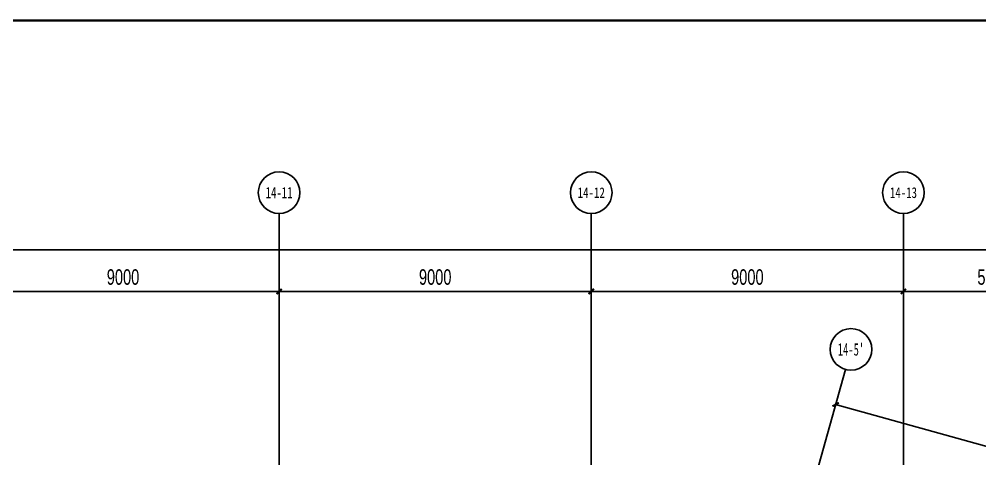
# Model space of a CAD drawing. Extents: x -409435 to 356702, y -107829 to 330904.
# Drawn here: x 78907 to 106601, y 138555 to 151238 of the extents above; entities that cross this region are included whole.
import ezdxf
from ezdxf.enums import TextEntityAlignment as Align
from ezdxf.xclip import XClip

# ---------------------------------------------------------------- set-up
doc = ezdxf.new("R2010")
doc.units = 0
doc.header["$LTSCALE"] = 1000
doc.header["$MEASUREMENT"] = 0
doc.header["$XCLIPFRAME"] = 0
doc.linetypes.add('104-14# 核心筒$0$DOTE', pattern=[2.42, 2, -0.2, 0.02, -0.2])
for name, color, linetype in [('104-14# 核心筒$0$01-标注_轴线坐标', 132, 'Continuous'), ('104-14# 核心筒$0$02-TEXT_轴号', 7, 'Continuous'), ('104-14# 核心筒$0$A_AXIS-轴线', 36, '104-14# 核心筒$0$DOTE'), ('104-14# 核心筒$0$AXIS_TEXT', 7, 'Continuous'), ('AXIS_TEXT', 7, 'Continuous')]:
    doc.layers.add(name, color=color, linetype=linetype)
doc.styles.add('104-14# 核心筒$0$_TCH_AXIS', font='STXIHEI_0.TTF', dxfattribs={"width": 0.8})
doc.styles.add('104-14# 核心筒$0$_TCH_DIM_T3', font='ros.shx', dxfattribs={"width": 0.705882, "bigfont": 'jd.shx'})
doc.styles.add('COMPLEX', font='COMPLEX')
doc.dimstyles.new('104-14# 核心筒$0$_TCH_ARCH&&150', dxfattribs={"dimtxt": 446.25, "dimasz": 150, "dimexe": 375, "dimexo": 450, "dimgap": 189.375, "dimtad": 1, "dimdec": 0, "dimzin": 0, "dimdsep": 46, "dimtxsty": '104-14# 核心筒$0$_TCH_DIM_T3', "dimblk": '104-14# 核心筒$0$_ArchTick', "dimcen": 0.09, "dimclrt": 7, "dimazin": 2, "dimtfac": 1, "dimtdec": 0, "dimtix": 1, "dimtmove": 2, "dimatfit": 3, "dimfxl": 0, "dimtolj": 1, "dimtzin": 0, "dimarcsym": 0})

# ---------------------------------------------------------------- blocks, each defined once
blk = doc.blocks.new('图框-A1+1-4')
at = {"const_width": 0.5}
blk.add_lwpolyline([(976, 584), (25, 584), (25, 10), (976, 10)], close=True, dxfattribs=at)
blk = doc.blocks.new('_AXISO')
blk.add_circle((0, 0), 0.5)
at = {"layer": 'AXIS_TEXT', "style": 'COMPLEX', "width": 1.041667}
blk.add_attdef('A', text='', height=0.56, dxfattribs=at).set_placement((-0.25, -0.28), (0.25, -0.28), align=Align.FIT)
blk = doc.blocks.new('104-14# 核心筒$0$_ArchTick')
at = {"color": 0, "linetype": 'ByBlock', "const_width": 0.4}
blk.add_lwpolyline([(-0.5, -0.5), (0.5, 0.5)], dxfattribs=at)
blk = doc.blocks.new('*D2724')
at = {"layer": '104-14# 核心筒$0$01-标注_轴线坐标', "color": 0, "lineweight": -2, "transparency": 16777216}
for p, q in [((-6010, 140084), (-6010, 144959)), ((120742, 140084), (120742, 144959)), ((-6010, 144584), (120742, 144584))]:
    blk.add_line(p, q, dxfattribs=at)
at = {"layer": 'Defpoints', "color": 0, "transparency": 16777216}
for p in [(120742, 144584), (-6010, 139634), (120742, 139634)]:
    blk.add_point(p, dxfattribs=at)
at = {"layer": '104-14# 核心筒$0$01-标注_轴线坐标', "color": 0, "lineweight": -2, "transparency": 16777216, "xscale": 150, "yscale": 150, "zscale": 150, "rotation": 180}
blk.add_blockref('104-14# 核心筒$0$_ArchTick', (-6010, 144584), dxfattribs=at)
at = {"layer": '104-14# 核心筒$0$01-标注_轴线坐标', "color": 0, "lineweight": -2, "transparency": 16777216, "xscale": 150, "yscale": 150, "zscale": 150}
blk.add_blockref('104-14# 核心筒$0$_ArchTick', (120742, 144584), dxfattribs=at)
at = {"layer": '104-14# 核心筒$0$01-标注_轴线坐标', "color": 7, "transparency": 16777216, "insert": (57366, 144996), "char_height": 446.2, "attachment_point": 5, "style": '104-14# 核心筒$0$_TCH_DIM_T3'}
blk.add_mtext('\\A1;126752', dxfattribs=at)
blk = doc.blocks.new('*D2735')
at = {"layer": '104-14# 核心筒$0$01-标注_轴线坐标', "color": 0, "lineweight": -2, "transparency": 16777216}
for p, q in [((77400, 140084), (77400, 143759)), ((86400, 140084), (86400, 143759)), ((77400, 143384), (86400, 143384))]:
    blk.add_line(p, q, dxfattribs=at)
at = {"layer": 'Defpoints', "color": 0, "transparency": 16777216}
for p in [(86400, 143384), (77400, 139634), (86400, 139634)]:
    blk.add_point(p, dxfattribs=at)
at = {"layer": '104-14# 核心筒$0$01-标注_轴线坐标', "color": 0, "lineweight": -2, "transparency": 16777216, "xscale": 150, "yscale": 150, "zscale": 150, "rotation": 180}
blk.add_blockref('104-14# 核心筒$0$_ArchTick', (77400, 143384), dxfattribs=at)
at = {"layer": '104-14# 核心筒$0$01-标注_轴线坐标', "color": 0, "lineweight": -2, "transparency": 16777216, "xscale": 150, "yscale": 150, "zscale": 150}
blk.add_blockref('104-14# 核心筒$0$_ArchTick', (86400, 143384), dxfattribs=at)
at = {"layer": '104-14# 核心筒$0$01-标注_轴线坐标', "color": 7, "transparency": 16777216, "insert": (81900, 143796), "char_height": 446.2, "attachment_point": 5, "style": '104-14# 核心筒$0$_TCH_DIM_T3'}
blk.add_mtext('\\A1;9000', dxfattribs=at)
blk = doc.blocks.new('*D2736')
at = {"layer": '104-14# 核心筒$0$01-标注_轴线坐标', "color": 0, "lineweight": -2, "transparency": 16777216}
for p, q in [((86400, 140084), (86400, 143759)), ((95400, 140084), (95400, 143759)), ((86400, 143384), (95400, 143384))]:
    blk.add_line(p, q, dxfattribs=at)
at = {"layer": 'Defpoints', "color": 0, "transparency": 16777216}
for p in [(95400, 143384), (86400, 139634), (95400, 139634)]:
    blk.add_point(p, dxfattribs=at)
at = {"layer": '104-14# 核心筒$0$01-标注_轴线坐标', "color": 0, "lineweight": -2, "transparency": 16777216, "xscale": 150, "yscale": 150, "zscale": 150, "rotation": 180}
blk.add_blockref('104-14# 核心筒$0$_ArchTick', (86400, 143384), dxfattribs=at)
at = {"layer": '104-14# 核心筒$0$01-标注_轴线坐标', "color": 0, "lineweight": -2, "transparency": 16777216, "xscale": 150, "yscale": 150, "zscale": 150}
blk.add_blockref('104-14# 核心筒$0$_ArchTick', (95400, 143384), dxfattribs=at)
at = {"layer": '104-14# 核心筒$0$01-标注_轴线坐标', "color": 7, "transparency": 16777216, "insert": (90900, 143796), "char_height": 446.2, "attachment_point": 5, "style": '104-14# 核心筒$0$_TCH_DIM_T3'}
blk.add_mtext('\\A1;9000', dxfattribs=at)
blk = doc.blocks.new('*D2737')
at = {"layer": '104-14# 核心筒$0$01-标注_轴线坐标', "color": 0, "lineweight": -2, "transparency": 16777216}
for p, q in [((95400, 140084), (95400, 143759)), ((104400, 140084), (104400, 143759)), ((95400, 143384), (104400, 143384))]:
    blk.add_line(p, q, dxfattribs=at)
at = {"layer": 'Defpoints', "color": 0, "transparency": 16777216}
for p in [(104400, 143384), (95400, 139634), (104400, 139634)]:
    blk.add_point(p, dxfattribs=at)
at = {"layer": '104-14# 核心筒$0$01-标注_轴线坐标', "color": 0, "lineweight": -2, "transparency": 16777216, "xscale": 150, "yscale": 150, "zscale": 150, "rotation": 180}
blk.add_blockref('104-14# 核心筒$0$_ArchTick', (95400, 143384), dxfattribs=at)
at = {"layer": '104-14# 核心筒$0$01-标注_轴线坐标', "color": 0, "lineweight": -2, "transparency": 16777216, "xscale": 150, "yscale": 150, "zscale": 150}
blk.add_blockref('104-14# 核心筒$0$_ArchTick', (104400, 143384), dxfattribs=at)
at = {"layer": '104-14# 核心筒$0$01-标注_轴线坐标', "color": 7, "transparency": 16777216, "insert": (99900, 143796), "char_height": 446.2, "attachment_point": 5, "style": '104-14# 核心筒$0$_TCH_DIM_T3'}
blk.add_mtext('\\A1;9000', dxfattribs=at)
blk = doc.blocks.new('*D2738')
at = {"layer": '104-14# 核心筒$0$01-标注_轴线坐标', "color": 0, "lineweight": -2, "transparency": 16777216}
for p, q in [((104400, 140084), (104400, 143759)), ((109600, 140084), (109600, 143759)), ((104400, 143384), (109600, 143384))]:
    blk.add_line(p, q, dxfattribs=at)
at = {"layer": 'Defpoints', "color": 0, "transparency": 16777216}
for p in [(109600, 143384), (104400, 139634), (109600, 139634)]:
    blk.add_point(p, dxfattribs=at)
at = {"layer": '104-14# 核心筒$0$01-标注_轴线坐标', "color": 0, "lineweight": -2, "transparency": 16777216, "xscale": 150, "yscale": 150, "zscale": 150, "rotation": 180}
blk.add_blockref('104-14# 核心筒$0$_ArchTick', (104400, 143384), dxfattribs=at)
at = {"layer": '104-14# 核心筒$0$01-标注_轴线坐标', "color": 0, "lineweight": -2, "transparency": 16777216, "xscale": 150, "yscale": 150, "zscale": 150}
blk.add_blockref('104-14# 核心筒$0$_ArchTick', (109600, 143384), dxfattribs=at)
at = {"layer": '104-14# 核心筒$0$01-标注_轴线坐标', "color": 7, "transparency": 16777216, "insert": (107000, 143796), "char_height": 446.2, "attachment_point": 5, "style": '104-14# 核心筒$0$_TCH_DIM_T3'}
blk.add_mtext('\\A1;5200', dxfattribs=at)
blk = doc.blocks.new('*D2762')
at = {"layer": '104-14# 核心筒$0$01-标注_轴线坐标', "color": 0, "lineweight": -2, "transparency": 16777216}
for p, q in [((101239, 135785), (102545, 140481)), ((102445, 140120), (111844, 137505)), ((110638, 133169), (111944, 137866))]:
    blk.add_line(p, q, dxfattribs=at)
at = {"layer": 'Defpoints', "color": 0, "transparency": 16777216}
for p in [(111844, 137505), (101118, 135351), (110517, 132736)]:
    blk.add_point(p, dxfattribs=at)
at = {"layer": '104-14# 核心筒$0$01-标注_轴线坐标', "color": 0, "lineweight": -2, "transparency": 16777216, "xscale": 150, "yscale": 150, "zscale": 150}
for p, rotation in [((102445, 140120), 164.451897364515), ((111844, 137505), 344.451897364515)]:
    blk.add_blockref('104-14# 核心筒$0$_ArchTick', p, dxfattribs=dict(at, rotation=rotation))
at = {"layer": '104-14# 核心筒$0$01-标注_轴线坐标', "color": 7, "transparency": 16777216, "insert": (107255, 139210), "char_height": 446.2, "attachment_point": 5, "rotation": 344.4519, "style": '104-14# 核心筒$0$_TCH_DIM_T3'}
blk.add_mtext('\\A1;9756', dxfattribs=at)
blk = doc.blocks.new('104-14# 核心筒')
at = {"layer": '104-14# 核心筒$0$01-标注_轴线坐标'}
for p, q in [((86400, 139633.6), (86400, 145633.6)), ((95400, 139633.6), (95400, 145633.6)), ((104400, 139633.6), (104400, 145633.6)), ((101118.5, 135353.2), (102726.8, 141133.7))]:
    blk.add_line(p, q, dxfattribs=at)
blk.add_circle((102887.6, 141711.7), 600, dxfattribs=at)
at = {"layer": '104-14# 核心筒$0$A_AXIS-轴线'}
for p, q in [((86400, 139633.6), (86400, 80554.9)), ((95400, 139633.6), (95400, 80554.9)), ((104400, 139633.6), (104400, 80554.9))]:
    blk.add_line(p, q, dxfattribs=at)
at = {"layer": '104-14# 核心筒$0$01-标注_轴线坐标'}
ref = blk.add_blockref('_AXISO', (86400, 146233.6), dxfattribs=dict(at, xscale=1200, yscale=1200, zscale=1200))
ref.add_attrib('A', '14-11', dxfattribs={"layer": '104-14# 核心筒$0$AXIS_TEXT', "height": 326.86, "style": '104-14# 核心筒$0$_TCH_AXIS', "width": 0.867563}).set_placement((86013.1, 146070.2), (86786.9, 146070.2), align=Align.FIT)
ref = blk.add_blockref('_AXISO', (95400, 146233.6), dxfattribs=dict(at, xscale=1200, yscale=1200, zscale=1200))
ref.add_attrib('A', '14-12', dxfattribs={"layer": '104-14# 核心筒$0$AXIS_TEXT', "height": 303.98, "style": '104-14# 核心筒$0$_TCH_AXIS', "width": 0.944043}).set_placement((95008.5, 146081.6), (95791.5, 146081.6), align=Align.FIT)
ref = blk.add_blockref('_AXISO', (104400, 146233.6), dxfattribs=dict(at, xscale=1200, yscale=1200, zscale=1200))
ref.add_attrib('A', '14-13', dxfattribs={"layer": '104-14# 核心筒$0$AXIS_TEXT', "height": 310.63, "style": '104-14# 核心筒$0$_TCH_AXIS', "width": 0.920728}).set_placement((104009.8, 146078.3), (104790.2, 146078.3), align=Align.FIT)
at = {"layer": '104-14# 核心筒$0$02-TEXT_轴号', "style": '104-14# 核心筒$0$_TCH_AXIS', "width": 0.898063}
blk.add_text("14-5'", height=359.99, dxfattribs=at).set_placement((102508.1, 141531.7), (103267.1, 141531.7), align=Align.FIT)
at = {"layer": '104-14# 核心筒$0$01-标注_轴线坐标'}
for p1, p2, distance, picture, middle in [((-6009.8, 139633.6), (120741.8, 139633.6), 4950, '*D2724', (57366, 144996.1)), ((77400, 139633.6), (86400, 139633.6), 3750, '*D2735', (81900, 143796.1)), ((86400, 139633.6), (95400, 139633.6), 3750, '*D2736', (90900, 143796.1)), ((95400, 139633.6), (104400, 139633.6), 3750, '*D2737', (99900, 143796.1)), ((104400, 139633.6), (109600, 139633.6), 3750, '*D2738', (107000, 143796.1)), ((101117.9, 135351.1), (110517.1, 132736), 4950, '*D2762', (107254.9, 139209.8))]:
    dim = blk.add_aligned_dim(p1=p1, p2=p2, distance=distance, dimstyle='104-14# 核心筒$0$_TCH_ARCH&&150', dxfattribs=at)
    dim.commit()
    dim.dimension.update_dxf_attribs({"geometry": picture, "text_midpoint": middle})
blk = doc.blocks.new('X-104 14#平面')
ref = blk.add_blockref('104-14# 核心筒', (0, 0))
XClip(ref).set_block_clipping_path([(-38664.3623821461, -25500), (139216.5485069363, 330900)])
at = {"xscale": 150, "yscale": 150, "zscale": 150}
blk.add_blockref('图框-A1+1-4', (-18433.5, 63600), dxfattribs=at)

msp = doc.modelspace()

# ---------------------------------------------------------------- block references
msp.add_blockref('X-104 14#平面', (0, 0))

doc.saveas('drawing.dxf')
